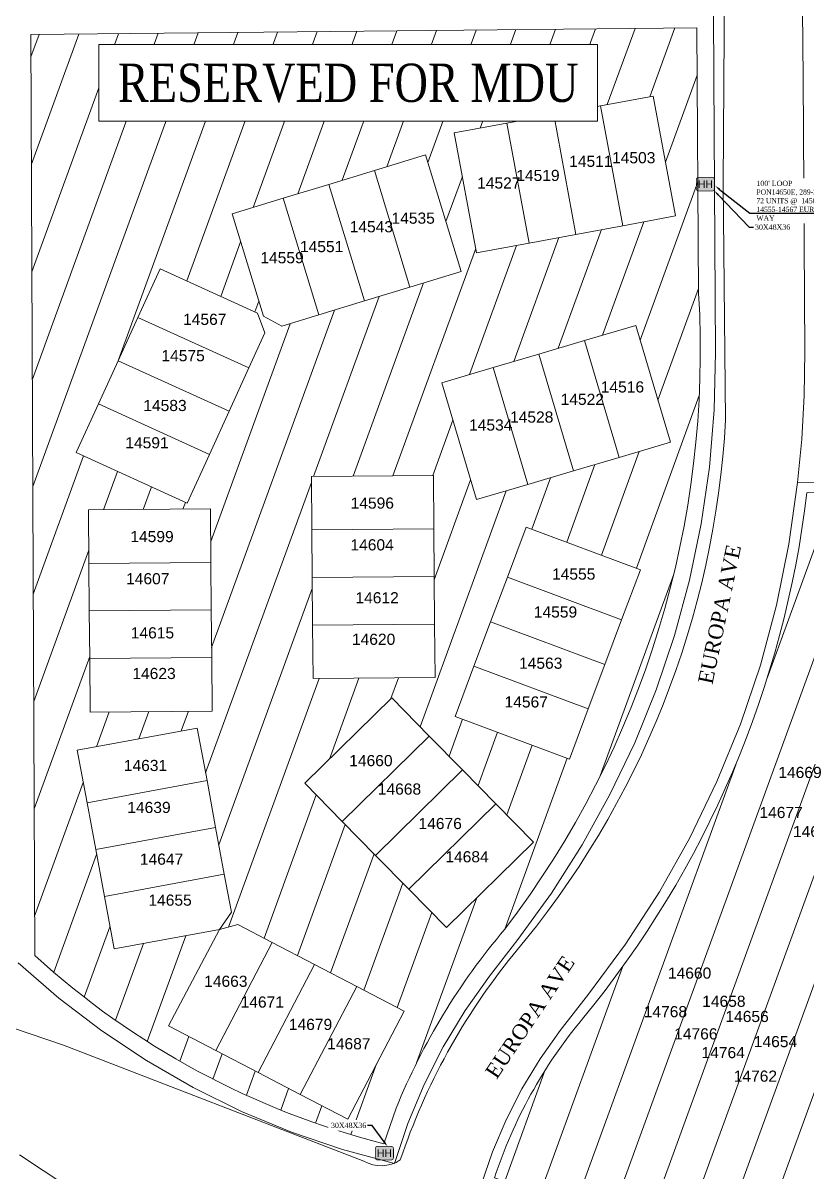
# Model space of a CAD drawing. Header units: feet. Extents: x 865220 to 2843432, y -2240498 to 970288.
# Drawn here: x 2837231 to 2837758, y 962367 to 963140 of the extents above; entities that cross this region are included whole.
import ezdxf
from ezdxf import colors
from ezdxf.entities.mleader import LeaderData, LeaderLine
from ezdxf.enums import TextEntityAlignment as Align
from ezdxf.lldxf.tags import DXFTag
from ezdxf.math import Vec2, Vec3

# ---------------------------------------------------------------- set-up
doc = ezdxf.new("R2010")
doc.units = ezdxf.units.FT
doc.header["$LTSCALE"] = 0.015
doc.header["$MEASUREMENT"] = 0
doc.layers.add('432A', color=112, linetype='432A', lineweight=5)
doc.layers.add('RUNNING LINE (UNDERGROUND)', color=10, linetype='Continuous', lineweight=40)
for name, color, linetype in [('Dakota County Addresses', 7, 'Continuous'), ('Dakota County Parcels', 7, 'Continuous'), ('DETAIL', 7, 'Continuous'), ('NOTES', 7, 'Continuous'), ('PROP_TEL', 6, 'Continuous'), ('STREET NAME', 7, 'Continuous'), ('TELEPHONE STRUCT-PROP', 6, 'Continuous')]:
    doc.layers.add(name, color=color, linetype=linetype)
doc.styles.add('Dimensions 100', font='arial.ttf')
doc.styles.add('Line', font='txt.shx', dxfattribs={"height": 3})
doc.styles.add('SIMPLEX', font='times.ttf', dxfattribs={"width": 0.8})
doc.styles.get("Standard").update_dxf_attribs({"font": 'times.ttf'})
doc.styles.add('Utilities', font='arial.ttf', dxfattribs={"height": 2.5})
tags = doc.linetypes.add('432A', pattern='A,80,-5,["432A",Line,S=1.5,R=0,X=0,Y=-1.5],-24', length=109).pattern_tags.tags
tags[6] = DXFTag(74, 10)

# ---------------------------------------------------------------- blocks, each defined once
blk = doc.blocks.new('ACMAP_ANN_TEMPLATE_Dakota County Addresses')
at = {"layer": 'Dakota County Addresses', "style": 'Dimensions 100'}
blk.add_attdef('DakotaCountyAddress', text='', height=50, dxfattribs=at).set_placement((0, 0), align=Align.CENTER)
blk = doc.blocks.new('NEW HH')
at = {"ltscale": 40, "true_color": 0xffffff}
h = blk.add_hatch(color=7, dxfattribs=at)
h.dxf.hatch_style = 1
h.paths.add_polyline_path([(-0.0611, -0.0305, 0.414214), (-0.0458, -0.0458), (0.0458, -0.0458, 0.414214), (0.0611, -0.0305), (0.0611, 0.0305, 0.414214), (0.0458, 0.0458), (-0.0458, 0.0458, 0.414214), (-0.0611, 0.0305)])
at = {"layer": 'RUNNING LINE (UNDERGROUND)', "color": 6, "lineweight": 0, "const_width": 0.005, "flags": 128}
blk.add_lwpolyline([(-0.0611, 0.0305), (-0.0611, -0.0305, 0.414214), (-0.0458, -0.0458), (0.0458, -0.0458, 0.414214), (0.0611, -0.0305), (0.0611, 0.0305, 0.414214), (0.0458, 0.0458), (-0.0458, 0.0458, 0.414214)], format="xyb", close=True, dxfattribs=at)
at = {"layer": 'TELEPHONE STRUCT-PROP', "color": 18, "true_color": 0x000000, "style": 'Utilities'}
blk.add_text('HH', height=0.05, dxfattribs=at).set_placement((0, 0), align=Align.MIDDLE_CENTER)

msp = doc.modelspace()

# ---------------------------------------------------------------- hatches: boundary and pattern name
at = {"layer": 'NOTES', "lineweight": 5, "ltscale": 100, "transparency": 33554623}
h = msp.add_hatch(dxfattribs=at)
h.set_pattern_fill('ANSI31', color=30, scale=200, angle=25)
h.set_pattern_definition([(70, (2837236.68, 962386.238), (-23.4923, 8.5505), [])])
h.paths.add_polyline_path([(2837236.68, 963132.33), (2837239.28, 962512.95, 0.123102), (2837473.88, 962386.24), (2837482.23, 962410.27, -0.079729), (2837555.24, 962530.55, 0.179678), (2837685.51, 962958.33), (2837684.32, 963136.94)])
h.paths.add_polyline_path([(2837406.35, 963022.22), (2837436.95, 963031.56), (2837467.55, 963040.91), (2837501.98, 963051.42), (2837525.92, 962973), (2837491.5, 962962.49), (2837460.89, 962953.15), (2837430.29, 962943.8), (2837405.43, 962936.21), (2837392.95, 962942.86), (2837371.92, 963011.71)], flags=16)
h.paths.add_polyline_path([(2837389.07, 962944.98), (2837394.02, 962931.73), (2837383.23, 962908.08), (2837369.95, 962878.97), (2837356.67, 962849.86), (2837341.73, 962817.11), (2837267.13, 962851.14), (2837282.07, 962883.89), (2837295.35, 962913), (2837308.63, 962942.11), (2837323.57, 962974.86)], flags=16)
h.paths.add_polyline_path([(2837521.28, 963066.23), (2837556.68, 963072.77), (2837588.14, 963078.59), (2837619.6, 963084.41), (2837655, 963090.96), (2837669.91, 963010.33), (2837634.52, 963003.79), (2837603.05, 962997.97), (2837571.59, 962992.15), (2837536.19, 962985.6)], flags=16)
h.paths.add_polyline_path([(2837512.87, 962898.17), (2837547.39, 962908.38), (2837578.07, 962917.46), (2837608.75, 962926.54), (2837643.27, 962936.75), (2837666.53, 962858.12), (2837632.01, 962847.91), (2837601.33, 962838.84), (2837570.64, 962829.76), (2837536.13, 962819.55)], flags=16)
h.paths.add_polyline_path([(2837425.2, 962835.14), (2837507.19, 962835.83), (2837507.49, 962799.83), (2837507.75, 962767.84), (2837508.02, 962735.84), (2837508.32, 962699.85), (2837426.33, 962699.16), (2837426.03, 962735.16), (2837425.77, 962767.15), (2837425.5, 962799.15)], flags=16)
h.paths.add_polyline_path([(2837357.38, 962813.32), (2837357.68, 962777.33), (2837357.95, 962745.33), (2837358.22, 962713.34), (2837358.52, 962677.34), (2837276.53, 962676.66), (2837276.23, 962712.65), (2837275.96, 962744.65), (2837275.7, 962776.64), (2837275.4, 962812.64)], flags=16)
h.paths.add_polyline_path([(2837569.55, 962801.11), (2837646.33, 962772.36), (2837633.72, 962738.65), (2837622.5, 962708.69), (2837611.28, 962678.72), (2837598.66, 962645.01), (2837521.88, 962673.75), (2837534.49, 962707.46), (2837545.71, 962737.43), (2837556.93, 962767.39)], flags=16)
h.paths.add_polyline_path([(2837479.25, 962686.21), (2837504.47, 962660.52), (2837526.89, 962637.69), (2837549.31, 962614.86), (2837574.53, 962589.18), (2837516.02, 962531.73), (2837490.8, 962557.42), (2837468.39, 962580.25), (2837445.97, 962603.08), (2837420.75, 962628.76)], flags=16)
h.paths.add_polyline_path([(2837348.52, 962665.9), (2837355.06, 962630.5), (2837360.88, 962599.04), (2837366.7, 962567.57), (2837371.43, 962542.01), (2837363.41, 962530.36), (2837375.85, 962533.68), (2837398.91, 962521.67), (2837427.28, 962506.88), (2837455.66, 962492.1), (2837487.58, 962475.47), (2837449.69, 962402.75), (2837417.77, 962419.39), (2837389.4, 962434.17), (2837361.02, 962448.96), (2837329.1, 962465.59), (2837363.41, 962530.36), (2837292.62, 962517.27), (2837286.08, 962552.66), (2837280.26, 962584.13), (2837274.44, 962615.59), (2837267.89, 962650.98)], flags=16)
h.paths.add_polyline_path([(2837625.4, 963043.73), (2837658.37, 963043.73), (2837658.37, 963055.23), (2837625.4, 963055.23)], flags=8)
h.paths.add_polyline_path([(2837561.01, 963031.81), (2837593.98, 963031.81), (2837593.98, 963043.3), (2837561.01, 963043.3)], flags=8)
h.paths.add_polyline_path([(2837322.5, 962910.58), (2837355.47, 962910.58), (2837355.47, 962922.07), (2837322.5, 962922.07)], flags=8)
h.paths.add_polyline_path([(2837513.35, 962573.51), (2837546.31, 962573.51), (2837546.31, 962585), (2837513.35, 962585)], flags=8)
h.paths.add_polyline_path([(2837495.31, 962595.88), (2837528.27, 962595.88), (2837528.27, 962607.37), (2837495.31, 962607.37)], flags=8)
h.paths.add_polyline_path([(2837450.56, 962719.8), (2837483.52, 962719.8), (2837483.52, 962731.29), (2837450.56, 962731.29)], flags=8)
h.paths.add_polyline_path([(2837389, 962976.48), (2837421.96, 962976.48), (2837421.96, 962987.97), (2837389, 962987.97)], flags=8)
h.paths.add_polyline_path([(2837617.81, 962889.54), (2837650.77, 962889.54), (2837650.77, 962901.03), (2837617.81, 962901.03)], flags=8)
h.paths.add_polyline_path([(2837351.24, 962489.75), (2837384.21, 962489.75), (2837384.21, 962501.24), (2837351.24, 962501.24)], flags=8)
h.paths.add_polyline_path([(2837448.75, 962638.19), (2837481.71, 962638.19), (2837481.71, 962649.68), (2837448.75, 962649.68)], flags=24)
h.paths.add_polyline_path([(2837477.14, 963003.08), (2837510.11, 963003.08), (2837510.11, 963014.57), (2837477.14, 963014.57)], flags=8)
h.paths.add_polyline_path([(2837529.28, 962863.94), (2837562.25, 962863.94), (2837562.25, 962875.43), (2837529.28, 962875.43)], flags=8)
h.paths.add_polyline_path([(2837596.56, 963041.34), (2837629.53, 963041.34), (2837629.53, 963052.82), (2837596.56, 963052.82)], flags=8)
h.paths.add_polyline_path([(2837556.81, 962869.3), (2837589.78, 962869.3), (2837589.78, 962880.79), (2837556.81, 962880.79)], flags=8)
h.paths.add_polyline_path([(2837585.06, 962763.68), (2837618.02, 962763.68), (2837618.02, 962775.17), (2837585.06, 962775.17)], flags=8)
h.paths.add_polyline_path([(2837375.73, 962475.78), (2837408.69, 962475.78), (2837408.69, 962487.27), (2837375.73, 962487.27)], flags=8)
h.paths.add_polyline_path([(2837433.91, 962447.73), (2837466.88, 962447.73), (2837466.88, 962459.22), (2837433.91, 962459.22)], flags=8)
h.paths.add_polyline_path([(2837298.75, 962760.55), (2837331.71, 962760.55), (2837331.71, 962772.03), (2837298.75, 962772.03)], flags=8)
h.paths.add_polyline_path([(2837308.02, 962571.91), (2837340.99, 962571.91), (2837340.99, 962583.39), (2837308.02, 962583.39)], flags=8)
h.paths.add_polyline_path([(2837415.61, 962983.95), (2837448.57, 962983.95), (2837448.57, 962995.44), (2837415.61, 962995.44)], flags=8)
h.paths.add_polyline_path([(2837297.23, 962634.92), (2837330.2, 962634.92), (2837330.2, 962646.42), (2837297.23, 962646.42)], flags=8)
h.paths.add_polyline_path([(2837590.84, 962881.21), (2837623.81, 962881.21), (2837623.81, 962892.7), (2837590.84, 962892.7)], flags=8)
h.paths.add_polyline_path([(2837299.55, 962606.69), (2837332.52, 962606.69), (2837332.52, 962618.18), (2837299.55, 962618.18)], flags=8)
h.paths.add_polyline_path([(2837449.55, 962783.33), (2837482.52, 962783.33), (2837482.52, 962794.82), (2837449.55, 962794.82)], flags=8)
h.paths.add_polyline_path([(2837449.67, 962811.42), (2837482.64, 962811.42), (2837482.64, 962822.91), (2837449.67, 962822.91)], flags=8)
h.paths.add_polyline_path([(2837572.82, 962738.17), (2837605.78, 962738.17), (2837605.78, 962749.66), (2837572.82, 962749.66)], flags=8)
h.paths.add_polyline_path([(2837313.76, 962544.33), (2837346.72, 962544.33), (2837346.72, 962555.82), (2837313.76, 962555.82)], flags=8)
h.paths.add_polyline_path([(2837301.6, 962788.89), (2837334.56, 962788.89), (2837334.56, 962800.38), (2837301.6, 962800.38)], flags=8)
h.paths.add_polyline_path([(2837337.06, 962935.02), (2837370.03, 962935.02), (2837370.03, 962946.51), (2837337.06, 962946.51)], flags=8)
h.paths.add_polyline_path([(2837301.9, 962724.12), (2837334.87, 962724.12), (2837334.87, 962735.61), (2837301.9, 962735.61)], flags=8)
h.paths.add_polyline_path([(2837562.86, 962703.7), (2837595.83, 962703.7), (2837595.83, 962715.2), (2837562.86, 962715.2)], flags=8)
h.paths.add_polyline_path([(2837452.91, 962747.74), (2837485.88, 962747.74), (2837485.88, 962759.23), (2837452.91, 962759.23)], flags=8)
h.paths.add_polyline_path([(2837408.16, 962460.75), (2837441.13, 962460.75), (2837441.13, 962472.24), (2837408.16, 962472.24)], flags=8)
h.paths.add_polyline_path([(2837298.23, 962852), (2837331.19, 962852), (2837331.19, 962863.48), (2837298.23, 962863.48)], flags=8)
h.paths.add_polyline_path([(2837534.72, 963026.73), (2837567.68, 963026.73), (2837567.68, 963038.22), (2837534.72, 963038.22)], flags=8)
h.paths.add_polyline_path([(2837302.95, 962696.79), (2837335.92, 962696.79), (2837335.92, 962708.29), (2837302.95, 962708.29)], flags=8)
h.paths.add_polyline_path([(2837467.95, 962619.06), (2837500.92, 962619.06), (2837500.92, 962630.54), (2837467.95, 962630.54)], flags=8)
h.paths.add_polyline_path([(2837553.16, 962677.67), (2837586.13, 962677.67), (2837586.13, 962689.16), (2837553.16, 962689.16)], flags=8)
h.paths.add_polyline_path([(2837449.04, 962997.3), (2837482, 962997.3), (2837482, 963008.8), (2837449.04, 963008.8)], flags=8)
h.paths.add_polyline_path([(2837310.33, 962877.07), (2837343.29, 962877.07), (2837343.29, 962888.56), (2837310.33, 962888.56)], flags=8)
h = msp.add_hatch(dxfattribs=at)
h.set_pattern_fill('ANSI31', color=30, scale=200, angle=25)
h.set_pattern_definition([(70, (2837548.212, 961976.328), (-23.4923, 8.5505), [])])
h.paths.add_polyline_path([(2837607.38, 962470.19, 0.093896), (2837548.21, 962363.28, -0.133453), (2837856.59, 962167.29, 0.215683), (2838280.25, 961976.33), (2838473.73, 961977.47), (2838468.66, 962777.07), (2838269.3, 962775.4), (2838123.23, 962827.19), (2837758.25, 962824.14, -0.144001)])
h.paths.add_polyline_path([(2838161.99, 962455.13), (2838194.95, 962455.13), (2838194.95, 962466.62), (2838161.99, 962466.62)], flags=24)
h.paths.add_polyline_path([(2838329.99, 962523.85), (2838362.96, 962523.85), (2838362.96, 962535.35), (2838329.99, 962535.35)], flags=24)
h.paths.add_polyline_path([(2838045.07, 962122.78), (2838077.97, 962122.78), (2838077.97, 962134.07), (2838045.07, 962134.07)], flags=24)
h.paths.add_polyline_path([(2838021.07, 962773.7), (2838054.04, 962773.7), (2838054.04, 962785.2), (2838021.07, 962785.2)], flags=24)
h.paths.add_polyline_path([(2838021.7, 962752.71), (2838054.67, 962752.71), (2838054.67, 962764.2), (2838021.7, 962764.2)], flags=24)
h.paths.add_polyline_path([(2837870.99, 962480.9), (2837903.96, 962480.9), (2837903.96, 962492.38), (2837870.99, 962492.38)], flags=24)
h.paths.add_polyline_path([(2838118.46, 962263.07), (2838151.36, 962263.07), (2838151.36, 962274.37), (2838118.46, 962274.37)], flags=24)
h.paths.add_polyline_path([(2838021.89, 962357.3), (2838054.79, 962357.3), (2838054.79, 962368.59), (2838021.89, 962368.59)], flags=24)
h.paths.add_polyline_path([(2837935.16, 962521.35), (2837968.12, 962521.35), (2837968.12, 962532.84), (2837935.16, 962532.84)], flags=24)
h.paths.add_polyline_path([(2837949.2, 962499.01), (2837982.16, 962499.01), (2837982.16, 962510.49), (2837949.2, 962510.49)], flags=24)
h.paths.add_polyline_path([(2837909.41, 962470.78), (2837942.37, 962470.78), (2837942.37, 962482.28), (2837909.41, 962482.28)], flags=24)
h.paths.add_polyline_path([(2838352.19, 962675.63), (2838385.16, 962675.63), (2838385.16, 962687.11), (2838352.19, 962687.11)], flags=24)
h.paths.add_polyline_path([(2838157.07, 962735.35), (2838190.03, 962735.35), (2838190.03, 962746.84), (2838157.07, 962746.84)], flags=24)
h.paths.add_polyline_path([(2837927.81, 962483.38), (2837960.78, 962483.38), (2837960.78, 962494.87), (2837927.81, 962494.87)], flags=24)
h.paths.add_polyline_path([(2838290.56, 962632.09), (2838323.52, 962632.09), (2838323.52, 962643.57), (2838290.56, 962643.57)], flags=24)
h.paths.add_polyline_path([(2838124.24, 962414), (2838157.21, 962414), (2838157.21, 962425.49), (2838124.24, 962425.49)], flags=24)
h.paths.add_polyline_path([(2838303.88, 962516.97), (2838336.84, 962516.97), (2838336.84, 962528.46), (2838303.88, 962528.46)], flags=24)
h.paths.add_polyline_path([(2837707.17, 962425.95), (2837740.13, 962425.95), (2837740.13, 962437.44), (2837707.17, 962437.44)], flags=24)
h.paths.add_polyline_path([(2837667.16, 962454.4), (2837700.12, 962454.4), (2837700.12, 962465.89), (2837667.16, 962465.89)], flags=24)
h.paths.add_polyline_path([(2838032.36, 962094.11), (2838065.33, 962094.11), (2838065.33, 962105.6), (2838032.36, 962105.6)], flags=24)
h.paths.add_polyline_path([(2838171.71, 962272.48), (2838204.68, 962272.48), (2838204.68, 962283.97), (2838171.71, 962283.97)], flags=24)
h.paths.add_polyline_path([(2838170.44, 962111.46), (2838203.41, 962111.46), (2838203.41, 962122.95), (2838170.44, 962122.95)], flags=24)
h.paths.add_polyline_path([(2837966.73, 962369.06), (2837999.7, 962369.06), (2837999.7, 962380.56), (2837966.73, 962380.56)], flags=24)
h.paths.add_polyline_path([(2837720.69, 962449.18), (2837753.65, 962449.18), (2837753.65, 962460.67), (2837720.69, 962460.67)], flags=24)
h.paths.add_polyline_path([(2838200.12, 962116.97), (2838233.09, 962116.97), (2838233.09, 962128.46), (2838200.12, 962128.46)], flags=24)
h.paths.add_polyline_path([(2837646.68, 962469.31), (2837679.65, 962469.31), (2837679.65, 962480.8), (2837646.68, 962480.8)], flags=24)
h.paths.add_polyline_path([(2838115.96, 962225.02), (2838148.92, 962225.02), (2838148.92, 962236.51), (2838115.96, 962236.51)], flags=24)
h.paths.add_polyline_path([(2838138.38, 962689.49), (2838171.34, 962689.49), (2838171.34, 962700.99), (2838138.38, 962700.99)], flags=24)
h.paths.add_polyline_path([(2838005.77, 962371.05), (2838038.74, 962371.05), (2838038.74, 962382.54), (2838005.77, 962382.54)], flags=24)
h.paths.add_polyline_path([(2837915.39, 962507.49), (2837948.36, 962507.49), (2837948.36, 962518.98), (2837915.39, 962518.98)], flags=24)
h.paths.add_polyline_path([(2837801.36, 962330.16), (2837834.33, 962330.16), (2837834.33, 962341.64), (2837801.36, 962341.64)], flags=24)
h.paths.add_polyline_path([(2837876.25, 962195.38), (2837909.22, 962195.38), (2837909.22, 962206.88), (2837876.25, 962206.88)], flags=24)
h.paths.add_polyline_path([(2838169.34, 962705.95), (2838202.3, 962705.95), (2838202.3, 962717.44), (2838169.34, 962717.44)], flags=24)
h.paths.add_polyline_path([(2837994.01, 962768.87), (2838026.98, 962768.87), (2838026.98, 962780.36), (2837994.01, 962780.36)], flags=24)
h.paths.add_polyline_path([(2838117.43, 962439.07), (2838150.4, 962439.07), (2838150.4, 962450.55), (2838117.43, 962450.55)], flags=24)
h.paths.add_polyline_path([(2838202.47, 962095.05), (2838235.44, 962095.05), (2838235.44, 962106.53), (2838202.47, 962106.53)], flags=24)
h.paths.add_polyline_path([(2838020.9, 962320.28), (2838053.87, 962320.28), (2838053.87, 962331.78), (2838020.9, 962331.78)], flags=24)
h.paths.add_polyline_path([(2838000.9, 962338.51), (2838033.87, 962338.51), (2838033.87, 962350), (2838000.9, 962350)], flags=24)
h.paths.add_polyline_path([(2838354.92, 962337.12), (2838387.88, 962337.12), (2838387.88, 962348.61), (2838354.92, 962348.61)], flags=24)
h.paths.add_polyline_path([(2838309.82, 962487.84), (2838342.78, 962487.84), (2838342.78, 962499.34), (2838309.82, 962499.34)], flags=24)
h.paths.add_polyline_path([(2838369.45, 962135.33), (2838402.41, 962135.33), (2838402.41, 962146.82), (2838369.45, 962146.82)], flags=24)
h.paths.add_polyline_path([(2838336.22, 962494.45), (2838369.19, 962494.45), (2838369.19, 962505.93), (2838336.22, 962505.93)], flags=24)
h.paths.add_polyline_path([(2837865.21, 962736.19), (2837898.18, 962736.19), (2837898.18, 962747.68), (2837865.21, 962747.68)], flags=24)
h.paths.add_polyline_path([(2838293.6, 962670.57), (2838326.56, 962670.57), (2838326.56, 962682.06), (2838293.6, 962682.06)], flags=24)
h.paths.add_polyline_path([(2838375.4, 962532.23), (2838408.37, 962532.23), (2838408.37, 962543.72), (2838375.4, 962543.72)], flags=24)
h.paths.add_polyline_path([(2837815.43, 962759.31), (2837848.39, 962759.31), (2837848.39, 962770.8), (2837815.43, 962770.8)], flags=24)
h.paths.add_polyline_path([(2838195.69, 962436.12), (2838228.66, 962436.12), (2838228.66, 962447.61), (2838195.69, 962447.61)], flags=24)
h.paths.add_polyline_path([(2837803.55, 962598.34), (2837836.52, 962598.34), (2837836.52, 962609.84), (2837803.55, 962609.84)], flags=24)
h.paths.add_polyline_path([(2838355.64, 962356.61), (2838388.6, 962356.61), (2838388.6, 962368.09), (2838355.64, 962368.09)], flags=24)
h.paths.add_polyline_path([(2838169, 962428.61), (2838201.97, 962428.61), (2838201.97, 962440.1), (2838169, 962440.1)], flags=24)
h.paths.add_polyline_path([(2837737.16, 962630.25), (2837770.12, 962630.25), (2837770.12, 962641.74), (2837737.16, 962641.74)], flags=24)
h.paths.add_polyline_path([(2838311.31, 962648.85), (2838344.27, 962648.85), (2838344.27, 962660.34), (2838311.31, 962660.34)], flags=24)
h.paths.add_polyline_path([(2838153.01, 962422.01), (2838185.97, 962422.01), (2838185.97, 962433.5), (2838153.01, 962433.5)], flags=24)
h.paths.add_polyline_path([(2837790.86, 962570.88), (2837823.83, 962570.88), (2837823.83, 962582.37), (2837790.86, 962582.37)], flags=24)
h.paths.add_polyline_path([(2837784.59, 962315.96), (2837817.56, 962315.96), (2837817.56, 962327.45), (2837784.59, 962327.45)], flags=24)
h.paths.add_polyline_path([(2838344.54, 962147.78), (2838377.5, 962147.78), (2838377.5, 962159.27), (2838344.54, 962159.27)], flags=24)
h.paths.add_polyline_path([(2838318.36, 962164.83), (2838351.33, 962164.83), (2838351.33, 962176.33), (2838318.36, 962176.33)], flags=24)
h.paths.add_polyline_path([(2837890.33, 962455.42), (2837923.3, 962455.42), (2837923.3, 962466.9), (2837890.33, 962466.9)], flags=24)
h.paths.add_polyline_path([(2838310.35, 962681.63), (2838343.32, 962681.63), (2838343.32, 962693.12), (2838310.35, 962693.12)], flags=24)
h.paths.add_polyline_path([(2837992.15, 962117.01), (2838025.12, 962117.01), (2838025.12, 962128.5), (2837992.15, 962128.5)], flags=24)
h.paths.add_polyline_path([(2838272.92, 962655.21), (2838305.88, 962655.21), (2838305.88, 962666.7), (2838272.92, 962666.7)], flags=24)
h.paths.add_polyline_path([(2838379.55, 962153.19), (2838412.52, 962153.19), (2838412.52, 962164.67), (2838379.55, 962164.67)], flags=24)
h.paths.add_polyline_path([(2838135.95, 962242.88), (2838168.91, 962242.88), (2838168.91, 962254.36), (2838135.95, 962254.36)], flags=24)
h.paths.add_polyline_path([(2838159.48, 962682.23), (2838192.45, 962682.23), (2838192.45, 962693.71), (2838159.48, 962693.71)], flags=24)
h.paths.add_polyline_path([(2837765.71, 962338.59), (2837798.67, 962338.59), (2837798.67, 962350.08), (2837765.71, 962350.08)], flags=24)
h.paths.add_polyline_path([(2837779.19, 962608.5), (2837812.15, 962608.5), (2837812.15, 962619.98), (2837779.19, 962619.98)], flags=24)
h.paths.add_polyline_path([(2837701.58, 962466.08), (2837734.54, 962466.08), (2837734.54, 962477.57), (2837701.58, 962477.57)], flags=24)
h.paths.add_polyline_path([(2838026.08, 962726.2), (2838059.04, 962726.2), (2838059.04, 962737.7), (2838026.08, 962737.7)], flags=24)
h.paths.add_polyline_path([(2838156.03, 962295.19), (2838188.99, 962295.19), (2838188.99, 962306.68), (2838156.03, 962306.68)], flags=24)
h.paths.add_polyline_path([(2837998.58, 962722.56), (2838031.54, 962722.56), (2838031.54, 962734.05), (2837998.58, 962734.05)], flags=24)
h.paths.add_polyline_path([(2838327.44, 962384.52), (2838360.4, 962384.52), (2838360.4, 962396.01), (2838327.44, 962396.01)], flags=24)
h.paths.add_polyline_path([(2837894.53, 962217.82), (2837927.5, 962217.82), (2837927.5, 962229.31), (2837894.53, 962229.31)], flags=24)
h.paths.add_polyline_path([(2838357.49, 962383.83), (2838390.46, 962383.83), (2838390.46, 962395.32), (2838357.49, 962395.32)], flags=24)
h.paths.add_polyline_path([(2838016.24, 962799.75), (2838049.21, 962799.75), (2838049.21, 962811.24), (2838016.24, 962811.24)], flags=24)
h.paths.add_polyline_path([(2837995.13, 962746.4), (2838028.1, 962746.4), (2838028.1, 962757.89), (2837995.13, 962757.89)], flags=24)
h.paths.add_polyline_path([(2837987.45, 962796.98), (2838020.41, 962796.98), (2838020.41, 962808.46), (2837987.45, 962808.46)], flags=24)
h.paths.add_polyline_path([(2838317.81, 962193.2), (2838350.77, 962193.2), (2838350.77, 962204.69), (2838317.81, 962204.69)], flags=24)
h.paths.add_polyline_path([(2838051.37, 962140.9), (2838084.27, 962140.9), (2838084.27, 962152.2), (2838051.37, 962152.2)], flags=24)
h.paths.add_polyline_path([(2838188.87, 962749.27), (2838221.84, 962749.27), (2838221.84, 962760.76), (2838188.87, 962760.76)], flags=24)
h.paths.add_polyline_path([(2838350.27, 962528.02), (2838383.23, 962528.02), (2838383.23, 962539.5), (2838350.27, 962539.5)], flags=24)
h.paths.add_polyline_path([(2837782.57, 962352.44), (2837815.53, 962352.44), (2837815.53, 962363.93), (2837782.57, 962363.93)], flags=24)
h.paths.add_polyline_path([(2838355.35, 962308.32), (2838388.31, 962308.32), (2838388.31, 962319.81), (2838355.35, 962319.81)], flags=24)
h.paths.add_polyline_path([(2837821.34, 962346.69), (2837854.31, 962346.69), (2837854.31, 962358.18), (2837821.34, 962358.18)], flags=24)
h.paths.add_polyline_path([(2837764.42, 962299.86), (2837797.38, 962299.86), (2837797.38, 962311.35), (2837764.42, 962311.35)], flags=24)
h.paths.add_polyline_path([(2838191.49, 962034.41), (2838224.45, 962034.41), (2838224.45, 962045.9), (2838191.49, 962045.9)], flags=24)
h.paths.add_polyline_path([(2838097.43, 962246.45), (2838130.39, 962246.45), (2838130.39, 962257.94), (2838097.43, 962257.94)], flags=24)
h.paths.add_polyline_path([(2837986.01, 962349.95), (2838018.97, 962349.95), (2838018.97, 962361.44), (2837986.01, 962361.44)], flags=24)
h.paths.add_polyline_path([(2837841.88, 962719.2), (2837874.85, 962719.2), (2837874.85, 962730.69), (2837841.88, 962730.69)], flags=24)
h.paths.add_polyline_path([(2837855.62, 962699.67), (2837888.59, 962699.67), (2837888.59, 962711.16), (2837855.62, 962711.16)], flags=24)
h.paths.add_polyline_path([(2837662.96, 962495.27), (2837695.92, 962495.27), (2837695.92, 962506.76), (2837662.96, 962506.76)], flags=24)
h.paths.add_polyline_path([(2838219.59, 962035.78), (2838252.56, 962035.78), (2838252.56, 962047.27), (2838219.59, 962047.27)], flags=24)
h.paths.add_polyline_path([(2838177.26, 962727.02), (2838210.22, 962727.02), (2838210.22, 962738.51), (2838177.26, 962738.51)], flags=24)
h.paths.add_polyline_path([(2838325.9, 962307.47), (2838358.87, 962307.47), (2838358.87, 962318.96), (2838325.9, 962318.96)], flags=24)
h.paths.add_polyline_path([(2837685.53, 962441.78), (2837718.49, 962441.78), (2837718.49, 962453.27), (2837685.53, 962453.27)], flags=24)
h.paths.add_polyline_path([(2837746.21, 962320.34), (2837779.17, 962320.34), (2837779.17, 962331.83), (2837746.21, 962331.83)], flags=24)
h.paths.add_polyline_path([(2838327.85, 962658.92), (2838360.82, 962658.92), (2838360.82, 962670.42), (2838327.85, 962670.42)], flags=24)
h.paths.add_polyline_path([(2838324.97, 962335.66), (2838357.94, 962335.66), (2838357.94, 962347.15), (2838324.97, 962347.15)], flags=24)
h.paths.add_polyline_path([(2838356.95, 962168.08), (2838389.92, 962168.08), (2838389.92, 962179.58), (2838356.95, 962179.58)], flags=24)
h.paths.add_polyline_path([(2837852.09, 962757.08), (2837885.06, 962757.08), (2837885.06, 962768.57), (2837852.09, 962768.57)], flags=24)
h.paths.add_polyline_path([(2838041.42, 962340.87), (2838074.39, 962340.87), (2838074.39, 962352.37), (2838041.42, 962352.37)], flags=24)
h.paths.add_polyline_path([(2838340.28, 962180.71), (2838373.24, 962180.71), (2838373.24, 962192.2), (2838340.28, 962192.2)], flags=24)
h.paths.add_polyline_path([(2837885.22, 962251.58), (2837918.19, 962251.58), (2837918.19, 962263.06), (2837885.22, 962263.06)], flags=24)
h.paths.add_polyline_path([(2837904.37, 962271.19), (2837937.33, 962271.19), (2837937.33, 962282.69), (2837904.37, 962282.69)], flags=24)
h.paths.add_polyline_path([(2838147.67, 962715.76), (2838180.63, 962715.76), (2838180.63, 962727.25), (2838147.67, 962727.25)], flags=24)
h.paths.add_polyline_path([(2837985.57, 962132.45), (2838018.53, 962132.45), (2838018.53, 962143.94), (2837985.57, 962143.94)], flags=24)
h.paths.add_polyline_path([(2837853.93, 962215.21), (2837886.84, 962215.21), (2837886.84, 962226.51), (2837853.93, 962226.51)], flags=24)
h.paths.add_polyline_path([(2838337.47, 962697.06), (2838370.44, 962697.06), (2838370.44, 962708.55), (2838337.47, 962708.55)], flags=24)
h.paths.add_polyline_path([(2837838.52, 962776.11), (2837871.49, 962776.11), (2837871.49, 962787.61), (2837838.52, 962787.61)], flags=24)
h.paths.add_polyline_path([(2838213, 962066.78), (2838245.97, 962066.78), (2838245.97, 962078.26), (2838213, 962078.26)], flags=24)
h.paths.add_polyline_path([(2838183.72, 962060.18), (2838216.69, 962060.18), (2838216.69, 962071.68), (2838183.72, 962071.68)], flags=24)
h.paths.add_polyline_path([(2838168.22, 962757.01), (2838201.18, 962757.01), (2838201.18, 962768.5), (2838168.22, 962768.5)], flags=24)
h.paths.add_polyline_path([(2837869.64, 962235.4), (2837902.54, 962235.4), (2837902.54, 962246.7), (2837869.64, 962246.7)], flags=24)
h.paths.add_polyline_path([(2838176.87, 962089.67), (2838209.83, 962089.67), (2838209.83, 962101.17), (2838176.87, 962101.17)], flags=24)
h.paths.add_polyline_path([(2837830.16, 962738.34), (2837863.12, 962738.34), (2837863.12, 962749.82), (2837830.16, 962749.82)], flags=24)
h.paths.add_polyline_path([(2838326.99, 962354.85), (2838359.96, 962354.85), (2838359.96, 962366.33), (2838326.99, 962366.33)], flags=24)
h.paths.add_polyline_path([(2837896.31, 962494.34), (2837929.28, 962494.34), (2837929.28, 962505.83), (2837896.31, 962505.83)], flags=24)
h.paths.add_polyline_path([(2838301.76, 962178.22), (2838334.73, 962178.22), (2838334.73, 962189.71), (2838301.76, 962189.71)], flags=24)
h.paths.add_polyline_path([(2837908.16, 962232.75), (2837941.13, 962232.75), (2837941.13, 962244.24), (2837908.16, 962244.24)], flags=24)
h.paths.add_polyline_path([(2837767.19, 962580.9), (2837800.16, 962580.9), (2837800.16, 962592.4), (2837767.19, 962592.4)], flags=24)
h.paths.add_polyline_path([(2837724.48, 962603.31), (2837757.45, 962603.31), (2837757.45, 962614.8), (2837724.48, 962614.8)], flags=24)
h.paths.add_polyline_path([(2838356.19, 962501.3), (2838389.15, 962501.3), (2838389.15, 962512.79), (2838356.19, 962512.79)], flags=24)
h.paths.add_polyline_path([(2838153.7, 962255.65), (2838186.67, 962255.65), (2838186.67, 962267.13), (2838153.7, 962267.13)], flags=24)
h.paths.add_polyline_path([(2837759.92, 962617.31), (2837792.89, 962617.31), (2837792.89, 962628.79), (2837759.92, 962628.79)], flags=24)
h.paths.add_polyline_path([(2837924.64, 962253.44), (2837957.61, 962253.44), (2837957.61, 962264.94), (2837924.64, 962264.94)], flags=24)
h.paths.add_polyline_path([(2838136.46, 962277.35), (2838169.42, 962277.35), (2838169.42, 962288.85), (2838136.46, 962288.85)], flags=24)
h.paths.add_polyline_path([(2838145.11, 962448.28), (2838178.07, 962448.28), (2838178.07, 962459.77), (2838145.11, 962459.77)], flags=24)
h.paths.add_polyline_path([(2838382.04, 962502.65), (2838415, 962502.65), (2838415, 962514.13), (2838382.04, 962514.13)], flags=24)
h.paths.add_polyline_path([(2837995.58, 962174), (2838028.48, 962174), (2838028.48, 962185.3), (2837995.58, 962185.3)], flags=24)
h.paths.add_polyline_path([(2837991.87, 962150.57), (2838024.84, 962150.57), (2838024.84, 962162.06), (2837991.87, 962162.06)], flags=24)
h.paths.add_polyline_path([(2837879.29, 962718.56), (2837912.26, 962718.56), (2837912.26, 962730.04), (2837879.29, 962730.04)], flags=24)
h.paths.add_polyline_path([(2837803.01, 962369.08), (2837835.98, 962369.08), (2837835.98, 962380.57), (2837803.01, 962380.57)], flags=24)
h.paths.add_polyline_path([(2837747.01, 962590.5), (2837779.97, 962590.5), (2837779.97, 962601.99), (2837747.01, 962601.99)], flags=24)
h.paths.add_polyline_path([(2838186.52, 962461.45), (2838219.49, 962461.45), (2838219.49, 962472.93), (2838186.52, 962472.93)], flags=24)
h.paths.add_polyline_path([(2837989.24, 962387.45), (2838022.2, 962387.45), (2838022.2, 962398.94), (2837989.24, 962398.94)], flags=24)
h.paths.add_polyline_path([(2837686, 962476.31), (2837718.97, 962476.31), (2837718.97, 962487.8), (2837686, 962487.8)], flags=24)
h.paths.add_polyline_path([(2838041.28, 962108.38), (2838074.25, 962108.38), (2838074.25, 962119.87), (2838041.28, 962119.87)], flags=24)

# ---------------------------------------------------------------- linework, layer by layer
at = {"layer": '432A', "lineweight": 5, "ltscale": 100, "flags": 128}
msp.add_lwpolyline([(2837136.46, 962494), (2837258.5, 962452.5), (2837460.5, 962374.5, 0.279869), (2837485, 962375.36, -0.089804), (2837560.87, 962513.38, 0.16305), (2837703.67, 962873.24), (2837702, 963031.73), (2837703.5, 963268.5), (2837703.5, 963343, 0.215651), (2837669.69, 963396.3)], format="xyb", dxfattribs=at)
at = {"layer": 'Dakota County Parcels', "lineweight": 5, "ltscale": 100}
for p, q in [((2837619.6, 963084.41), (2837655, 963090.96)), ((2837655, 963090.96), (2837669.91, 963010.33)), ((2837588.14, 963078.59), (2837619.6, 963084.41)), ((2837619.6, 963084.41), (2837634.52, 963003.79)), ((2837521.28, 963066.23), (2837556.68, 963072.77)), ((2837556.68, 963072.77), (2837588.14, 963078.59)), ((2837556.68, 963072.77), (2837571.59, 962992.15)), ((2837588.14, 963078.59), (2837603.05, 962997.97)), ((2837521.28, 963066.23), (2837536.19, 962985.6)), ((2837467.55, 963040.91), (2837501.98, 963051.42)), ((2837501.98, 963051.42), (2837525.92, 962973)), ((2837436.95, 963031.56), (2837467.55, 963040.91)), ((2837467.55, 963040.91), (2837491.5, 962962.49)), ((2837406.35, 963022.22), (2837436.95, 963031.56)), ((2837436.95, 963031.56), (2837460.89, 962953.15)), ((2837371.92, 963011.71), (2837406.35, 963022.22)), ((2837406.35, 963022.22), (2837430.29, 962943.8)), ((2837371.92, 963011.71), (2837392.95, 962942.86)), ((2837603.05, 962997.97), (2837634.52, 963003.79)), ((2837634.52, 963003.79), (2837669.91, 963010.33)), ((2837571.59, 962992.15), (2837603.05, 962997.97)), ((2837536.19, 962985.6), (2837571.59, 962992.15)), ((2837308.63, 962942.11), (2837323.57, 962974.86)), ((2837323.57, 962974.86), (2837389.07, 962944.98)), ((2837491.5, 962962.49), (2837525.92, 962973)), ((2837460.89, 962953.15), (2837491.5, 962962.49)), ((2837430.29, 962943.8), (2837460.89, 962953.15)), ((2837295.35, 962913), (2837308.63, 962942.11)), ((2837308.63, 962942.11), (2837383.23, 962908.08)), ((2837389.07, 962944.98), (2837394.02, 962931.73)), ((2837392.95, 962942.86), (2837405.43, 962936.21)), ((2837405.43, 962936.21), (2837430.29, 962943.8)), ((2837608.75, 962926.54), (2837643.27, 962936.75)), ((2837643.27, 962936.75), (2837666.53, 962858.12)), ((2837383.23, 962908.08), (2837394.02, 962931.73)), ((2837578.07, 962917.46), (2837608.75, 962926.54)), ((2837608.75, 962926.54), (2837632.01, 962847.91)), ((2837282.07, 962883.89), (2837295.35, 962913)), ((2837295.35, 962913), (2837369.95, 962878.97)), ((2837547.39, 962908.38), (2837578.07, 962917.46)), ((2837578.07, 962917.46), (2837601.33, 962838.84)), ((2837369.95, 962878.97), (2837383.23, 962908.08)), ((2837512.87, 962898.17), (2837547.39, 962908.38)), ((2837547.39, 962908.38), (2837570.64, 962829.76)), ((2837512.87, 962898.17), (2837536.13, 962819.55)), ((2837267.13, 962851.14), (2837282.07, 962883.89)), ((2837282.07, 962883.89), (2837356.67, 962849.86)), ((2837356.67, 962849.86), (2837369.95, 962878.97)), ((2837632.01, 962847.91), (2837666.53, 962858.12)), ((2837267.13, 962851.14), (2837341.73, 962817.11)), ((2837341.73, 962817.11), (2837356.67, 962849.86)), ((2837601.33, 962838.84), (2837632.01, 962847.91)), ((2837425.2, 962835.14), (2837507.19, 962835.83)), ((2837425.5, 962799.15), (2837425.2, 962835.14)), ((2837507.49, 962799.83), (2837507.19, 962835.83)), ((2837570.64, 962829.76), (2837601.33, 962838.84)), ((2837751.99, 962831.09), (2838124.41, 962834.2)), ((2837536.13, 962819.55), (2837570.64, 962829.76)), ((2837275.4, 962812.64), (2837357.38, 962813.32)), ((2837275.7, 962776.64), (2837275.4, 962812.64)), ((2837357.68, 962777.33), (2837357.38, 962813.32)), ((2837425.5, 962799.15), (2837507.49, 962799.83)), ((2837425.77, 962767.15), (2837425.5, 962799.15)), ((2837507.75, 962767.84), (2837507.49, 962799.83)), ((2837556.93, 962767.39), (2837569.55, 962801.11)), ((2837569.55, 962801.11), (2837646.33, 962772.36)), ((2837275.7, 962776.64), (2837357.68, 962777.33)), ((2837275.96, 962744.65), (2837275.7, 962776.64)), ((2837357.95, 962745.33), (2837357.68, 962777.33)), ((2837633.72, 962738.65), (2837646.33, 962772.36)), ((2837425.77, 962767.15), (2837507.75, 962767.84)), ((2837426.03, 962735.16), (2837425.77, 962767.15)), ((2837508.02, 962735.84), (2837507.75, 962767.84)), ((2837545.71, 962737.43), (2837556.93, 962767.39)), ((2837556.93, 962767.39), (2837633.72, 962738.65)), ((2837275.96, 962744.65), (2837357.95, 962745.33)), ((2837276.23, 962712.65), (2837275.96, 962744.65)), ((2837358.22, 962713.34), (2837357.95, 962745.33)), ((2837426.03, 962735.16), (2837508.02, 962735.84)), ((2837426.33, 962699.16), (2837426.03, 962735.16)), ((2837508.32, 962699.85), (2837508.02, 962735.84)), ((2837534.49, 962707.46), (2837545.71, 962737.43)), ((2837545.71, 962737.43), (2837622.5, 962708.69)), ((2837622.5, 962708.69), (2837633.72, 962738.65)), ((2837276.23, 962712.65), (2837358.22, 962713.34)), ((2837276.53, 962676.66), (2837276.23, 962712.65)), ((2837358.52, 962677.34), (2837358.22, 962713.34)), ((2837521.88, 962673.75), (2837534.49, 962707.46)), ((2837534.49, 962707.46), (2837611.28, 962678.72)), ((2837611.28, 962678.72), (2837622.5, 962708.69)), ((2837426.33, 962699.16), (2837508.32, 962699.85)), ((2837420.75, 962628.76), (2837479.25, 962686.21)), ((2837479.25, 962686.21), (2837504.47, 962660.52)), ((2837598.66, 962645.01), (2837611.28, 962678.72)), ((2837276.53, 962676.66), (2837358.52, 962677.34)), ((2837521.88, 962673.75), (2837598.66, 962645.01)), ((2837267.89, 962650.98), (2837348.52, 962665.9)), ((2837348.52, 962665.9), (2837355.06, 962630.5)), ((2837445.97, 962603.08), (2837504.47, 962660.52)), ((2837504.47, 962660.52), (2837526.89, 962637.69)), ((2837267.89, 962650.98), (2837274.44, 962615.59)), ((2837468.39, 962580.25), (2837526.89, 962637.69)), ((2837526.89, 962637.69), (2837549.31, 962614.86)), ((2837274.44, 962615.59), (2837355.06, 962630.5)), ((2837355.06, 962630.5), (2837360.88, 962599.04)), ((2837420.75, 962628.76), (2837445.97, 962603.08)), ((2837274.44, 962615.59), (2837280.26, 962584.13)), ((2837490.8, 962557.42), (2837549.31, 962614.86)), ((2837549.31, 962614.86), (2837574.53, 962589.18)), ((2837445.97, 962603.08), (2837468.39, 962580.25)), ((2837280.26, 962584.13), (2837360.88, 962599.04)), ((2837360.88, 962599.04), (2837366.7, 962567.57)), ((2837516.02, 962531.73), (2837574.53, 962589.18)), ((2837280.26, 962584.13), (2837286.08, 962552.66)), ((2837468.39, 962580.25), (2837490.8, 962557.42)), ((2837286.08, 962552.66), (2837366.7, 962567.57)), ((2837366.7, 962567.57), (2837371.43, 962542.01)), ((2837490.8, 962557.42), (2837516.02, 962531.73)), ((2837286.08, 962552.66), (2837292.62, 962517.27)), ((2837363.41, 962530.36), (2837371.43, 962542.01)), ((2837363.41, 962530.36), (2837375.85, 962533.68)), ((2837375.85, 962533.68), (2837398.91, 962521.67)), ((2837292.62, 962517.27), (2837363.41, 962530.36)), ((2837329.1, 962465.59), (2837363.41, 962530.36)), ((2837361.02, 962448.96), (2837398.91, 962521.67)), ((2837398.91, 962521.67), (2837427.28, 962506.88)), ((2837545, 962498.99), (2837563.92, 962523.55)), ((2837389.4, 962434.17), (2837427.28, 962506.88)), ((2837427.28, 962506.88), (2837455.66, 962492.1)), ((2837417.77, 962419.39), (2837455.66, 962492.1)), ((2837455.66, 962492.1), (2837487.58, 962475.47)), ((2837592.52, 962462.37), (2837611.45, 962486.93)), ((2837449.69, 962402.75), (2837487.58, 962475.47)), ((2837329.1, 962465.59), (2837361.02, 962448.96)), ((2837361.02, 962448.96), (2837389.4, 962434.17)), ((2837389.4, 962434.17), (2837417.77, 962419.39)), ((2837417.77, 962419.39), (2837449.69, 962402.75))]:
    msp.add_line(p, q, dxfattribs=at)
for points in [[(2837696.92, 962918.44), (2837695.7, 963103.38), (2837695.4, 963148.21)], [(2837756.92, 962918.84), (2837755.7, 963103.15), (2837755.39, 963148.83)], [(2837563.92, 962523.55), (2837586.54, 962554.81), (2837607.23, 962587.37), (2837625.92, 962621.11), (2837642.54, 962655.93), (2837657.03, 962691.68), (2837669.35, 962728.24), (2837679.43, 962765.47), (2837687.26, 962803.25), (2837692.8, 962841.43), (2837696.02, 962879.87), (2837696.92, 962918.44)], [(2837751.99, 962831.09), (2837754.91, 962860.26), (2837756.56, 962889.53), (2837756.92, 962918.84)], [(2837611.45, 962486.93), (2837636.35, 962520.56), (2837659.12, 962555.68), (2837679.64, 962592.15), (2837697.85, 962629.83), (2837713.67, 962668.57), (2837727.04, 962708.22), (2837737.91, 962748.63), (2837746.24, 962789.64), (2837751.99, 962831.09)], [(2837481.08, 962372.98), (2837446.09, 962382.44), (2837411.8, 962394.14), (2837378.33, 962408.03), (2837345.83, 962424.06), (2837314.43, 962442.15), (2837284.27, 962462.24), (2837255.46, 962484.23), (2837228.15, 962508.04)], [(2837481.08, 962372.98), (2837490.01, 962399.96), (2837500.94, 962426.19), (2837513.8, 962451.53), (2837528.51, 962475.85), (2837545, 962498.99)], [(2837539.4, 962358.65), (2837546.92, 962380.84), (2837556.05, 962402.42), (2837566.73, 962423.28), (2837578.91, 962443.3), (2837592.52, 962462.37)], [(2837472.12, 962272.52), (2837435.04, 962281.56), (2837398.55, 962292.72), (2837362.76, 962305.97), (2837327.79, 962321.26), (2837293.77, 962338.54), (2837260.8, 962357.76), (2837228.99, 962378.84)]]:
    msp.add_lwpolyline(points, dxfattribs=at)
at = {"layer": 'NOTES', "color": 30, "lineweight": 5, "ltscale": 100, "flags": 128}
for points in [[(2837473.88, 962386.24), (2837482.23, 962410.27, -0.079729), (2837555.24, 962530.55, 0.179678), (2837685.51, 962958.33), (2837684.32, 963136.94), (2837236.68, 963132.33), (2837239.28, 962512.95, 0.123102)], [(2838468.66, 962777.07), (2838473.73, 961977.47), (2838280.25, 961976.33, -0.215683), (2837856.59, 962167.29, 0.133453), (2837548.21, 962363.28, -0.093896), (2837607.38, 962470.19, 0.144001), (2837758.25, 962824.14), (2838123.23, 962827.19), (2838269.3, 962775.4)]]:
    msp.add_lwpolyline(points, format="xyb", close=True, dxfattribs=at)

# ---------------------------------------------------------------- block references
at = {"layer": 'Dakota County Addresses', "lineweight": 5, "ltscale": 100, "xscale": 0.15, "yscale": 0.15, "zscale": 0.15}
for p, values in [((2837613.05, 963043.38), {'DakotaCountyAddress': '14511'}), ((2837641.88, 963045.78), {'DakotaCountyAddress': '14503'}), ((2837551.2, 963028.77), {'DakotaCountyAddress': '14527'}), ((2837577.5, 963033.86), {'DakotaCountyAddress': '14519'}), ((2837493.63, 963005.13), {'DakotaCountyAddress': '14535'}), ((2837465.52, 962999.35), {'DakotaCountyAddress': '14543'}), ((2837432.09, 962985.99), {'DakotaCountyAddress': '14551'}), ((2837405.48, 962978.52), {'DakotaCountyAddress': '14559'}), ((2837353.54, 962937.06), {'DakotaCountyAddress': '14567'}), ((2837338.99, 962912.62), {'DakotaCountyAddress': '14575'}), ((2837634.29, 962891.59), {'DakotaCountyAddress': '14516'}), ((2837607.32, 962883.26), {'DakotaCountyAddress': '14522'}), ((2837326.81, 962879.11), {'DakotaCountyAddress': '14583'}), ((2837545.77, 962865.98), {'DakotaCountyAddress': '14534'}), ((2837573.3, 962871.34), {'DakotaCountyAddress': '14528'}), ((2837314.71, 962854.04), {'DakotaCountyAddress': '14591'}), ((2837466.16, 962813.46), {'DakotaCountyAddress': '14596'}), ((2837318.08, 962790.94), {'DakotaCountyAddress': '14599'}), ((2837466.04, 962785.37), {'DakotaCountyAddress': '14604'}), ((2837601.54, 962765.72), {'DakotaCountyAddress': '14555'}), ((2837315.23, 962762.59), {'DakotaCountyAddress': '14607'}), ((2837469.39, 962749.78), {'DakotaCountyAddress': '14612'}), ((2837589.3, 962740.21), {'DakotaCountyAddress': '14559'}), ((2837318.39, 962726.17), {'DakotaCountyAddress': '14615'}), ((2837467.04, 962721.84), {'DakotaCountyAddress': '14620'}), ((2837579.35, 962705.75), {'DakotaCountyAddress': '14563'}), ((2837319.44, 962698.84), {'DakotaCountyAddress': '14623'}), ((2837569.64, 962679.71), {'DakotaCountyAddress': '14567'}), ((2837465.23, 962640.23), {'DakotaCountyAddress': '14660'}), ((2837313.72, 962636.97), {'DakotaCountyAddress': '14631'}), ((2837753.64, 962632.29), {'DakotaCountyAddress': '14669'}), ((2837484.43, 962621.1), {'DakotaCountyAddress': '14668'}), ((2837316.04, 962608.74), {'DakotaCountyAddress': '14639'}), ((2837740.96, 962605.35), {'DakotaCountyAddress': '14677'}), ((2837511.79, 962597.92), {'DakotaCountyAddress': '14676'}), ((2837763.49, 962592.54), {'DakotaCountyAddress': '14675'}), ((2837324.51, 962573.95), {'DakotaCountyAddress': '14647'}), ((2837529.83, 962575.55), {'DakotaCountyAddress': '14684'}), ((2837330.24, 962546.38), {'DakotaCountyAddress': '14655'}), ((2837679.44, 962497.31), {'DakotaCountyAddress': '14660'}), ((2837367.72, 962491.8), {'DakotaCountyAddress': '14663'}), ((2837392.21, 962477.83), {'DakotaCountyAddress': '14671'}), ((2837702.48, 962478.35), {'DakotaCountyAddress': '14658'}), ((2837663.17, 962471.36), {'DakotaCountyAddress': '14768'}), ((2837424.65, 962462.79), {'DakotaCountyAddress': '14679'}), ((2837718.06, 962468.13), {'DakotaCountyAddress': '14656'}), ((2837683.64, 962456.44), {'DakotaCountyAddress': '14766'}), ((2837450.39, 962449.78), {'DakotaCountyAddress': '14687'}), ((2837737.17, 962451.23), {'DakotaCountyAddress': '14654'}), ((2837702.01, 962443.83), {'DakotaCountyAddress': '14764'}), ((2837723.65, 962427.99), {'DakotaCountyAddress': '14762'})]:
    msp.add_blockref('ACMAP_ANN_TEMPLATE_Dakota County Addresses', p, dxfattribs=at).add_auto_attribs(values)
at = {"layer": 'PROP_TEL', "lineweight": 5, "ltscale": 100, "xscale": 100, "yscale": 100, "zscale": 100}
for p in [(2837690.09, 963031.73), (2837474.28, 962379.93)]:
    msp.add_blockref('NEW HH', p, dxfattribs=at)

# ---------------------------------------------------------------- texts
at = {"layer": 'STREET NAME', "lineweight": 5, "ltscale": 100, "char_height": 10, "attachment_point": 1}
for insert, rotation in [((2837684.97, 962696.88), 78.24893), ((2837541.45, 962434.76), 56.18076)]:
    msp.add_mtext('EUROPA AVE', dxfattribs=dict(at, insert=insert, rotation=rotation))

# ---------------------------------------------------------------- next in the draw order: texts
at = {"layer": 'NOTES', "color": 30, "lineweight": 5, "ltscale": 100, "insert": (2837295.16, 963112.84), "char_height": 25.7612, "attachment_point": 1, "style": 'SIMPLEX', "bg_fill": 19, "box_fill_scale": 1.5, "bg_fill_color": 256, "bg_fill_transparency": 0}
msp.add_mtext('RESERVED FOR MDU', dxfattribs=at)

# ---------------------------------------------------------------- next in the draw order: leaders
at = {"layer": 'DETAIL', "lineweight": 5, "ltscale": 100}
ml = msp.add_multileader_mtext('Standard', dxfattribs=at)
ml.set_content('30X48X36', color=256)
ml.set_leader_properties()
ml.build(insert=Vec2(0, 0))
ml.multileader.update_dxf_attribs({"has_text_frame": 1, "text_left_attachment_type": 2, "text_right_attachment_type": 2, "dogleg_length": 3})
ctx = ml.context
ctx.base_point, ctx.char_height, ctx.landing_gap_size, ctx.plane_origin = Vec3(2837722.47, 963002.85), 3.5, 1.5, Vec3(2837698.84, 963065.07)
ctx.left_attachment, ctx.right_attachment, ctx.text_align_type = 2, 2, 1
notes = []
notes.append((ctx, [(1, (1, 1, 0), (2837719.47, 963002.85), (1, 0), 3, [(0, [(2837695.87, 963027.46)], 0, [])])]))
ctx.mtext.insert, ctx.mtext.alignment, ctx.mtext.flow_direction = Vec3(2837735.25, 963004.63), 2, 5
ctx.mtext.has_bg_fill, ctx.mtext.bg_color, ctx.mtext.bg_scale_factor, ctx.mtext.bg_transparency, ctx.mtext.use_window_bg_color = 1, -1027028792, 1.5, 0, 1
ml = msp.add_multileader_mtext('Standard', dxfattribs=at)
ml.set_content('30X48X36', color=256)
ml.set_leader_properties()
ml.build(insert=Vec2(0, 0))
ml.multileader.update_dxf_attribs({"has_text_frame": 1, "text_left_attachment_type": 2, "text_right_attachment_type": 2, "dogleg_length": 3})
ctx = ml.context
ctx.base_point, ctx.char_height, ctx.landing_gap_size, ctx.plane_origin = Vec3(2837437.47, 962398.61), 3.5, 1.5, Vec3(2837491.27, 962417.35)
ctx.left_attachment, ctx.right_attachment, ctx.text_align_type = 2, 2, 1
notes.append((ctx, [(0, (1, 1, 0), (2837466.03, 962398.61), (-1, 0), 3, [(0, [(2837476.41, 962384.4)], 0, [])])]))
ctx.mtext.insert, ctx.mtext.alignment, ctx.mtext.flow_direction = Vec3(2837450.25, 962400.39), 2, 5
ctx.mtext.has_bg_fill, ctx.mtext.bg_color, ctx.mtext.bg_scale_factor, ctx.mtext.bg_transparency, ctx.mtext.use_window_bg_color = 1, -1027028792, 1.5, 0, 1
for ctx, leaders in notes:
    for number, flags, end, landing, length, lines in leaders:
        leader = LeaderData()
        leader.index, (leader.has_last_leader_line, leader.has_dogleg_vector, leader.attachment_direction) = number, flags
        leader.last_leader_point, leader.dogleg_vector, leader.dogleg_length = Vec3(end), Vec3(landing), length
        for number, points, colour, breaks in lines:
            line = LeaderLine()
            line.index, line.vertices, line.color, line.breaks = number, Vec3.list(points), colors.encode_raw_color(colour), breaks
            leader.lines.append(line)
        ctx.leaders.append(leader)

# ---------------------------------------------------------------- next in the draw order: leaders
ml = msp.add_multileader_mtext('Standard', dxfattribs=at)
ml.set_content("100' LOOP\\P{\\W0.8;PON14650E, 289-372 RESERVED\\P72 UNITS @  14502-14533 EUREKA CT & 14555-14567 EUROPA AVE & 14503-14687 EUROPA WAY}", color=256)
ml.set_leader_properties()
ml.build(insert=Vec2(0, 0))
ml.multileader.update_dxf_attribs({"text_left_attachment_type": 5, "text_right_attachment_type": 5, "dogleg_length": 3})
ctx = ml.context
ctx.base_point, ctx.char_height, ctx.landing_gap_size, ctx.plane_origin = Vec3(2837722.84, 963012.22), 3.5, 1.5, Vec3(2837717.71, 963064.68)
ctx.left_attachment, ctx.right_attachment = 5, 5
notes = []
notes.append((ctx, [(1, (1, 1, 0), (2837719.84, 963012.22), (1, 0), 3, [(0, [(2837696.47, 963030.71)], 0, [])])]))
ctx.mtext.insert, ctx.mtext.width, ctx.mtext.flow_direction = Vec3(2837724.34, 963034.01), 98.2072, 5
ctx.mtext.has_bg_fill, ctx.mtext.bg_color, ctx.mtext.bg_scale_factor, ctx.mtext.bg_transparency, ctx.mtext.use_window_bg_color = 1, -1027028792, 1.5, 0, 1
for ctx, leaders in notes:
    for number, flags, end, landing, length, lines in leaders:
        leader = LeaderData()
        leader.index, (leader.has_last_leader_line, leader.has_dogleg_vector, leader.attachment_direction) = number, flags
        leader.last_leader_point, leader.dogleg_vector, leader.dogleg_length = Vec3(end), Vec3(landing), length
        for number, points, colour, breaks in lines:
            line = LeaderLine()
            line.index, line.vertices, line.color, line.breaks = number, Vec3.list(points), colors.encode_raw_color(colour), breaks
            leader.lines.append(line)
        ctx.leaders.append(leader)

doc.saveas('drawing.dxf')
